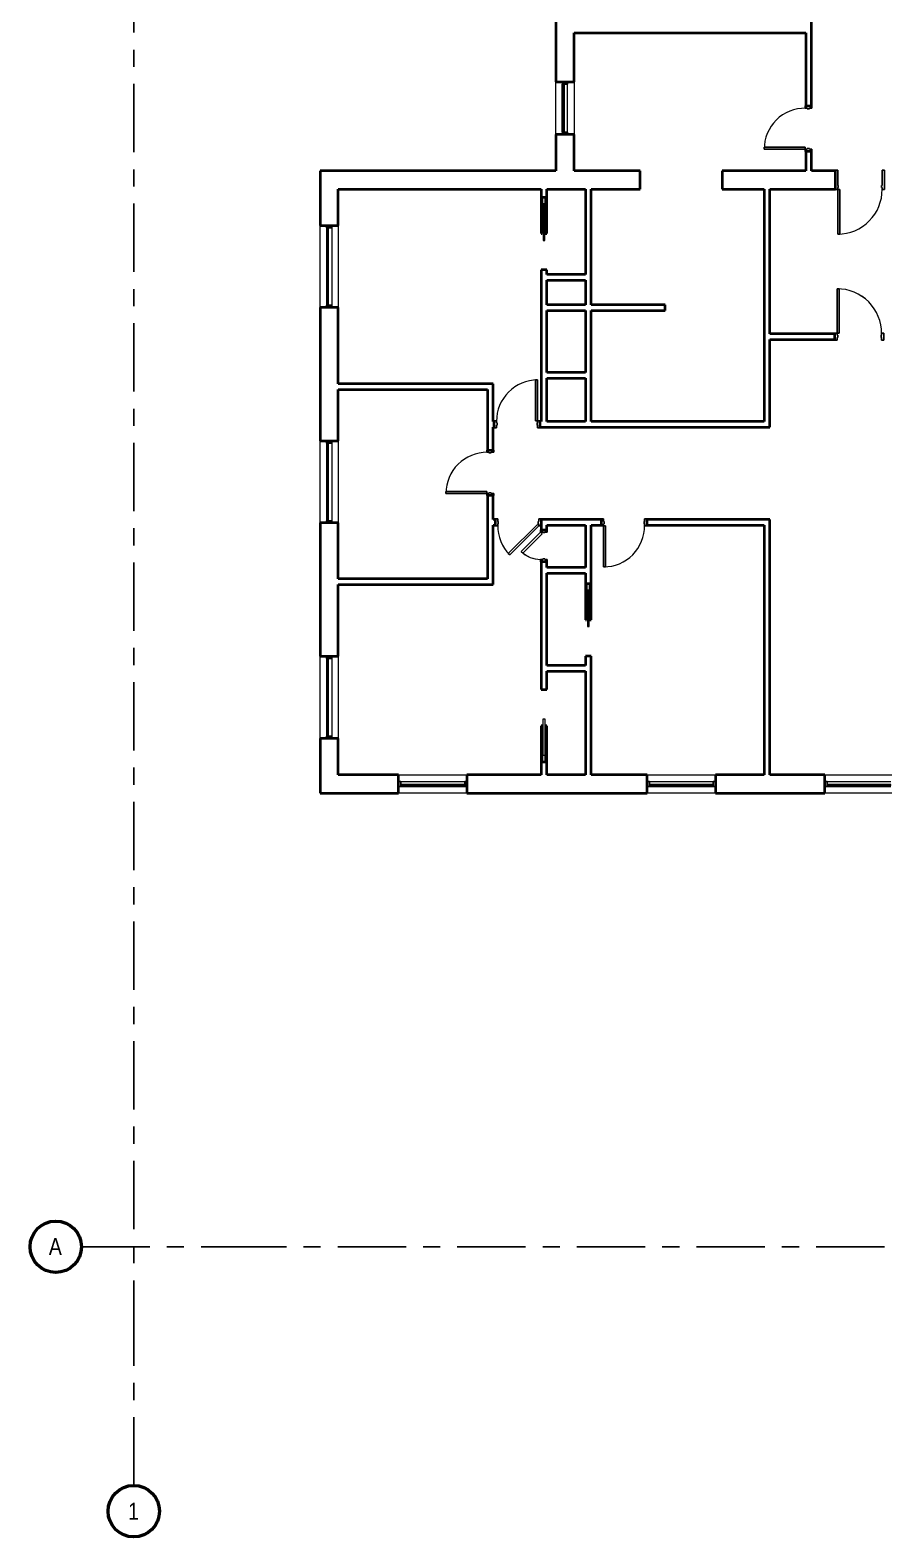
# Model space of a CAD drawing. Header units: inches. Extents: x -1361 to 84, y -1428 to 792.
# Drawn here: x -1361 to -611, y -1428 to -106 of the extents above; entities that cross this region are included whole.
import ezdxf

# ---------------------------------------------------------------- set-up
doc = ezdxf.new("R2010")
doc.units = ezdxf.units.IN
doc.header["$MEASUREMENT"] = 0
doc.linetypes.add('Grid Line', pattern=[105, 60, -15, 15, -15])
for name, color, linetype, lineweight in [('A-DOOR', 31, 'Continuous', 15), ('A-DOOR-FRAM', 31, 'Continuous', 25), ('A-GLAZ-CURT', 52, 'Continuous', 9), ('A-GLAZ-CWMG', 51, 'Continuous', 9), ('I-WALL', 2, 'Continuous', 15), ('S-GRID', 1, 'Continuous', 9), ('S-GRID-IDEN', 1, 'Continuous', 50)]:
    doc.layers.add(name, color=color, linetype=linetype, lineweight=lineweight)
doc.styles.add('Arial Narrow', font='ARIALN.TTF', dxfattribs={"height": 15})

# ---------------------------------------------------------------- blocks, each defined once
blk = doc.blocks.new('Door-Pocket-Single - Single Pocket Door-5172794-LEVEL 2 Map Export')
at = {"layer": 'A-DOOR'}
for p, q in [((-10, 0.75), (-42, 0.75)), ((-42, 0.75), (-42, -0.75)), ((-10, -0.75), (-10, 0.75)), ((-42, -0.75), (-10, -0.75))]:
    blk.add_line(p, q, dxfattribs=at)
blk = doc.blocks.new('Door-Single_CE_ - HM Door-2_ HM Frame-5139876-LEVEL 2 Map Export')
at = {"layer": 'A-DOOR'}
for p, q in [((18, 39), (16.25, 39)), ((16.25, 39), (16.25, 3)), ((18, 3), (18, 39)), ((16.25, 3), (18, 3))]:
    blk.add_line(p, q, dxfattribs=at)
at = {"layer": 'A-DOOR', "lineweight": 25}
for p, q in [((18, 39), (16.25, 39)), ((16.25, 39), (16.25, 3)), ((18, 3), (18, 39)), ((18, 3), (16.25, 3))]:
    blk.add_line(p, q, dxfattribs=at)
at = {"layer": 'A-DOOR', "lineweight": 9}
blk.add_arc((18, 3), 36, 90, 180.5, dxfattribs=at)
blk.add_arc((18, 3), 36, 90, 180.5, dxfattribs=at)
blk.add_arc((18, 3), 36, 90, 180.5, dxfattribs=at)
blk.add_arc((18, 3), 36, 90, 180.5, dxfattribs=at)
at = {"layer": 'A-DOOR-FRAM'}
for p, q in [((-18, 3), (-20, 3)), ((-20, 3), (-20, -3)), ((-18, 1.25), (-18, 3)), ((-17.5, 1.25), (-18, 1.25)), ((-17.5, -0.75), (-17.5, 1.25)), ((18, 1.25), (17.5, 1.25)), ((17.5, 1.25), (17.5, -0.75)), ((20, 3), (18, 3)), ((18, 3), (18, 1.25)), ((20, -3), (20, 3)), ((-20, -3), (-18, -3)), ((-18, -3), (-18, -0.75)), ((-18, -0.75), (-17.5, -0.75)), ((17.5, -0.75), (18, -0.75)), ((18, -0.75), (18, -3)), ((18, -3), (20, -3))]:
    blk.add_line(p, q, dxfattribs=at)
blk = doc.blocks.new('Door-Pocket-Single - Single Pocket Door-5173088-LEVEL 2 Map Export')
at = {"layer": 'A-DOOR'}
for p, q in [((-42, 0.75), (-10, 0.75)), ((-42, -0.75), (-42, 0.75)), ((-10, 0.75), (-10, -0.75)), ((-10, -0.75), (-42, -0.75))]:
    blk.add_line(p, q, dxfattribs=at)
blk = doc.blocks.new('Door-Single_CE_ - HM Door-2_ HM Frame-5215291-LEVEL 2 Map Export')
at = {"layer": 'A-DOOR'}
for p, q in [((-8.7, -27.2), (16.8, -1.8)), ((18, -3), (-7.5, -28.5)), ((16.8, -1.8), (18, -3)), ((-7.5, -28.5), (-8.7, -27.2))]:
    blk.add_line(p, q, dxfattribs=at)
at = {"layer": 'A-DOOR', "lineweight": 25}
for p, q in [((-8.7, -27.2), (16.8, -1.8)), ((18, -3), (-7.5, -28.5)), ((18, -3), (16.8, -1.8)), ((-7.5, -28.5), (-8.7, -27.2))]:
    blk.add_line(p, q, dxfattribs=at)
at = {"layer": 'A-DOOR', "lineweight": 9}
blk.add_arc((18, -3), 36, 179.5, 225, dxfattribs=at)
blk.add_arc((18, -3), 36, 179.5, 225, dxfattribs=at)
blk.add_arc((18, -3), 36, 179.5, 225, dxfattribs=at)
blk.add_arc((18, -3), 36, 179.5, 225, dxfattribs=at)
at = {"layer": 'A-DOOR-FRAM'}
for p, q in [((-20, 3), (-18, 3)), ((-20, -3), (-20, 3)), ((-18, 3), (-18, 0.7)), ((-18, 0.7), (-17.5, 0.7)), ((-17.5, 0.7), (-17.5, -1.3)), ((17.5, 0.7), (18, 0.7)), ((17.5, -1.3), (17.5, 0.7)), ((18, 3), (20, 3)), ((18, 0.7), (18, 3)), ((20, 3), (20, -3)), ((-18, -3), (-20, -3)), ((-18, -1.3), (-18, -3)), ((-17.5, -1.3), (-18, -1.3)), ((18, -1.3), (17.5, -1.3)), ((18, -3), (18, -1.3)), ((20, -3), (18, -3))]:
    blk.add_line(p, q, dxfattribs=at)
blk = doc.blocks.new('Door-Single_CE_ - HM Door-2_ HM Frame-5121650-LEVEL 2 Map Export')
at = {"layer": 'A-DOOR'}
for p, q in [((16.25, -39), (16.25, -3)), ((16.25, -3), (18, -3)), ((18, -3), (18, -39)), ((18, -39), (16.25, -39))]:
    blk.add_line(p, q, dxfattribs=at)
at = {"layer": 'A-DOOR', "lineweight": 25}
for p, q in [((16.25, -39), (16.25, -3)), ((18, -3), (16.25, -3)), ((18, -3), (18, -39)), ((18, -39), (16.25, -39))]:
    blk.add_line(p, q, dxfattribs=at)
at = {"layer": 'A-DOOR', "lineweight": 9}
blk.add_arc((18, -3), 36, 179.5, 270, dxfattribs=at)
blk.add_arc((18, -3), 36, 179.5, 270, dxfattribs=at)
blk.add_arc((18, -3), 36, 179.5, 270, dxfattribs=at)
blk.add_arc((18, -3), 36, 179.5, 270, dxfattribs=at)
at = {"layer": 'A-DOOR-FRAM'}
for p, q in [((-20, 3), (-18, 3)), ((-20, -3), (-20, 3)), ((-18, 3), (-18, 0.75)), ((-18, 0.75), (-17.5, 0.75)), ((-17.5, 0.75), (-17.5, -1.25)), ((17.5, 0.75), (18, 0.75)), ((17.5, -1.25), (17.5, 0.75)), ((18, 3), (20, 3)), ((18, 0.75), (18, 3)), ((20, 3), (20, -3)), ((-18, -3), (-20, -3)), ((-18, -1.25), (-18, -3)), ((-17.5, -1.25), (-18, -1.25)), ((18, -1.25), (17.5, -1.25)), ((18, -3), (18, -1.25)), ((20, -3), (18, -3))]:
    blk.add_line(p, q, dxfattribs=at)
blk = doc.blocks.new('Door-Single_CE_ - HM Door-2_ HM Frame-5154372-LEVEL 2 Map Export')
at = {"layer": 'A-DOOR'}
for p, q in [((17.75, -42), (17.75, -3)), ((17.75, -3), (19.5, -3)), ((19.5, -3), (19.5, -42)), ((19.5, -42), (17.75, -42))]:
    blk.add_line(p, q, dxfattribs=at)
at = {"layer": 'A-DOOR', "lineweight": 25}
for p, q in [((17.75, -42), (17.75, -3)), ((19.5, -3), (17.75, -3)), ((19.5, -3), (19.5, -42)), ((19.5, -42), (17.75, -42))]:
    blk.add_line(p, q, dxfattribs=at)
at = {"layer": 'A-DOOR', "lineweight": 9}
for start in [179.5, 179.5, 179.51962, 179.51962]:
    blk.add_arc((19.5, -3), 39, start, 270, dxfattribs=at)
at = {"layer": 'A-DOOR-FRAM'}
for p, q in [((-21.5, 3), (-19.5, 3)), ((-21.5, -3), (-21.5, 3)), ((-19.5, 3), (-19.5, 0.75)), ((-19.5, 0.75), (-19, 0.75)), ((-19, 0.75), (-19, -1.25)), ((19, 0.75), (19.5, 0.75)), ((19, -1.25), (19, 0.75)), ((19.5, 3), (21.5, 3)), ((19.5, 0.75), (19.5, 3)), ((21.5, 3), (21.5, -3)), ((-19.5, -3), (-21.5, -3)), ((-19.5, -1.25), (-19.5, -3)), ((-19, -1.25), (-19.5, -1.25)), ((19.5, -1.25), (19, -1.25)), ((19.5, -3), (19.5, -1.25)), ((21.5, -3), (19.5, -3))]:
    blk.add_line(p, q, dxfattribs=at)
blk = doc.blocks.new('Door-Single_CE_ - HM Door-2_ HM Frame-5154440-LEVEL 2 Map Export')
at = {"layer": 'A-DOOR'}
for p, q in [((19.5, 47.5), (17.75, 47.5)), ((17.75, 47.5), (17.75, 8.5)), ((19.5, 8.5), (19.5, 47.5)), ((17.75, 8.5), (19.5, 8.5))]:
    blk.add_line(p, q, dxfattribs=at)
at = {"layer": 'A-DOOR', "lineweight": 25}
for p, q in [((19.5, 47.5), (17.75, 47.5)), ((17.75, 47.5), (17.75, 8.5)), ((19.5, 8.5), (19.5, 47.5)), ((19.5, 8.5), (17.75, 8.5))]:
    blk.add_line(p, q, dxfattribs=at)
at = {"layer": 'A-DOOR', "lineweight": 9}
for end in [180.5, 180.5, 180.48038, 180.48038]:
    blk.add_arc((19.5, 8.5), 39, 90, end, dxfattribs=at)
at = {"layer": 'A-DOOR-FRAM'}
for p, q in [((-19.5, 8.5), (-21.5, 8.5)), ((-21.5, 8.5), (-21.5, -8.5)), ((-19.5, 6.75), (-19.5, 8.5)), ((-19, 6.75), (-19.5, 6.75)), ((-19.5, -8.5), (-19.5, 4.75)), ((-19.5, 4.75), (-19, 4.75)), ((-19, 4.75), (-19, 6.75)), ((19.5, 6.75), (19, 6.75)), ((19, 6.75), (19, 4.75)), ((19, 4.75), (19.5, 4.75)), ((21.5, 8.5), (19.5, 8.5)), ((19.5, 8.5), (19.5, 6.75)), ((19.5, 4.75), (19.5, -8.5)), ((21.5, -8.5), (21.5, 8.5)), ((-21.5, -8.5), (-19.5, -8.5)), ((19.5, -8.5), (21.5, -8.5))]:
    blk.add_line(p, q, dxfattribs=at)
blk = doc.blocks.new('System Panel - zGlazed-5218120-LEVEL 2 Map Export')
at = {"layer": 'A-GLAZ-CURT', "lineweight": 15}
for p, q in [((21, -0.5), (-21, -0.5)), ((-21, -0.5), (-21, -1.5)), ((-21, -1.5), (21, -1.5)), ((21, -1.5), (21, -0.5))]:
    blk.add_line(p, q, dxfattribs=at)
blk = doc.blocks.new('Rectangular Mullion - 4 1_2_ x 2_ Rectangular_CE_-5161547-LEVEL 2 Map Export')
at = {"layer": 'A-GLAZ-CWMG'}
for p, q in [((-893.8, -195.7), (-893.8, -153.7)), ((-889.3, -195.7), (-889.3, -153.7))]:
    blk.add_line(p, q, dxfattribs=at)
blk = doc.blocks.new('Rectangular Mullion - 4 1_2_ x 2_ Rectangular_CE_-5218101-LEVEL 2 Map Export')
at = {"layer": 'A-GLAZ-CWMG', "lineweight": 25}
for p, q in [((-2, 2.25), (0, 2.25)), ((-2, -2.25), (-2, 2.25)), ((0, 2.25), (0, -2.25)), ((0, -2.25), (-2, -2.25))]:
    blk.add_line(p, q, dxfattribs=at)
blk = doc.blocks.new('Rectangular Mullion - 4 1_2_ x 2_ Rectangular_CE_-5218102-LEVEL 2 Map Export')
at = {"layer": 'A-GLAZ-CWMG', "lineweight": 25}
for p, q in [((0, 2.25), (-2, 2.25)), ((-2, 2.25), (-2, -2.25)), ((0, -2.25), (0, 2.25)), ((-2, -2.25), (0, -2.25))]:
    blk.add_line(p, q, dxfattribs=at)
blk = doc.blocks.new('System Panel - zGlazed-5218125-LEVEL 2 Map Export')
at = {"layer": 'A-GLAZ-CURT', "lineweight": 15}
for p, q in [((34, 1.5), (-34, 1.5)), ((-34, 1.5), (-34, 0.5)), ((-34, 0.5), (34, 0.5)), ((34, 0.5), (34, 1.5))]:
    blk.add_line(p, q, dxfattribs=at)
blk = doc.blocks.new('Rectangular Mullion - 4 1_2_ x 2_ Rectangular_CE_-5210159-LEVEL 2 Map Export')
at = {"layer": 'A-GLAZ-CWMG'}
for p, q in [((-1100.7, -657.7), (-1100.7, -725.7)), ((-1096.2, -657.7), (-1096.2, -725.7))]:
    blk.add_line(p, q, dxfattribs=at)
blk = doc.blocks.new('Rectangular Mullion - 4 1_2_ x 2_ Rectangular_CE_-5218122-LEVEL 2 Map Export')
at = {"layer": 'A-GLAZ-CWMG', "lineweight": 25}
for p, q in [((-2, 2.25), (0, 2.25)), ((-2, -2.25), (-2, 2.25)), ((0, 2.25), (0, -2.25)), ((0, -2.25), (-2, -2.25))]:
    blk.add_line(p, q, dxfattribs=at)
blk = doc.blocks.new('Rectangular Mullion - 4 1_2_ x 2_ Rectangular_CE_-5218123-LEVEL 2 Map Export')
at = {"layer": 'A-GLAZ-CWMG', "lineweight": 25}
for p, q in [((0, 2.25), (-2, 2.25)), ((-2, 2.25), (-2, -2.25)), ((0, -2.25), (0, 2.25)), ((-2, -2.25), (0, -2.25))]:
    blk.add_line(p, q, dxfattribs=at)
blk = doc.blocks.new('Door-Single_CE_ - WD Door-2_ WD Frame-5215289-LEVEL 2 Map Export')
at = {"layer": 'A-DOOR'}
for p, q in [((-5, 20), (-6.4, 18.6)), ((-6.4, 18.6), (10.6, 1.6)), ((12, 3), (-5, 20)), ((10.6, 1.6), (12, 3))]:
    blk.add_line(p, q, dxfattribs=at)
at = {"layer": 'A-DOOR', "lineweight": 25}
for p, q in [((-5, 20), (-6.4, 18.6)), ((-6.4, 18.6), (10.6, 1.6)), ((12, 3), (-5, 20)), ((12, 3), (10.6, 1.6))]:
    blk.add_line(p, q, dxfattribs=at)
at = {"layer": 'A-DOOR', "lineweight": 9}
for end in [180.5, 180.5, 180.6124, 180.6124]:
    blk.add_arc((12, 3), 24, 135, end, dxfattribs=at)
at = {"layer": 'A-DOOR-FRAM'}
for p, q in [((-12, 3), (-14, 3)), ((-14, 3), (-14, -3)), ((-12, 1), (-12, 3)), ((-11.5, 1), (-12, 1)), ((-11.5, -1), (-11.5, 1)), ((12, 1), (11.5, 1)), ((11.5, 1), (11.5, -1)), ((14, 3), (12, 3)), ((12, 3), (12, 1)), ((14, -3), (14, 3)), ((-14, -3), (-12, -3)), ((-12, -3), (-12, -1)), ((-12, -1), (-11.5, -1)), ((11.5, -1), (12, -1)), ((12, -1), (12, -3)), ((12, -3), (14, -3))]:
    blk.add_line(p, q, dxfattribs=at)
blk = doc.blocks.new('System Panel - zGlazed-5230621-LEVEL 2 Map Export')
at = {"layer": 'A-GLAZ-CURT', "lineweight": 15}
for p, q in [((28, 1.5), (-28, 1.5)), ((-28, 1.5), (-28, 0.5)), ((-28, 0.5), (28, 0.5)), ((28, 0.5), (28, 1.5))]:
    blk.add_line(p, q, dxfattribs=at)
blk = doc.blocks.new('Rectangular Mullion - 4 1_2_ x 2_ Rectangular_CE_-5230058-LEVEL 2 Map Export')
at = {"layer": 'A-GLAZ-CWMG'}
for p, q in [((-271.4, -765.5), (-215.4, -765.5)), ((-271.4, -770), (-215.4, -770))]:
    blk.add_line(p, q, dxfattribs=at)
blk = doc.blocks.new('Grid - Grid Head-Circle_CE_-46466-LEVEL 2 Map Export')
at = {"layer": 'S-GRID-IDEN'}
blk.add_circle((0, 0), 0.188, dxfattribs=at)

msp = doc.modelspace()

# ---------------------------------------------------------------- linework, layer by layer
at = {"layer": 'I-WALL', "lineweight": 40}
for p, q in [((-675.1, -172.7), (-675.1, -63.7)), ((-899.5, -70.7), (-899.5, -151.7)), ((-883.5, -151.7), (-883.5, -108.7)), ((-883.5, -108.7), (-680.1, -108.7)), ((-680.1, -108.7), (-680.1, -172.7)), ((-899.5, -151.7), (-883.5, -151.7)), ((-680.1, -172.7), (-675.1, -172.7)), ((-883.5, -197.7), (-899.5, -197.7)), ((-899.5, -197.7), (-899.5, -229.7)), ((-883.5, -229.7), (-883.5, -197.7)), ((-675.1, -212.7), (-680.1, -212.7)), ((-680.1, -212.7), (-680.1, -229.7)), ((-675.1, -229.7), (-675.1, -212.7)), ((-1106.5, -229.7), (-1106.5, -277.7)), ((-899.5, -229.7), (-1106.5, -229.7)), ((-825.5, -229.7), (-883.5, -229.7)), ((-825.5, -245.7), (-825.5, -229.7)), ((-680.1, -229.7), (-753.4, -229.7)), ((-753.4, -229.7), (-753.4, -245.7)), ((-654, -229.7), (-675.1, -229.7)), ((-654, -245.7), (-654, -229.7)), ((-1090.5, -277.7), (-1090.5, -245.7)), ((-1090.5, -245.7), (-912.5, -245.7)), ((-912.5, -245.7), (-912.5, -284.7)), ((-907.5, -245.7), (-873.5, -245.7)), ((-907.5, -284.7), (-907.5, -245.7)), ((-873.5, -245.7), (-873.5, -320.7)), ((-868.5, -245.7), (-825.5, -245.7)), ((-868.5, -347.2), (-868.5, -245.7)), ((-753.4, -245.7), (-716.5, -245.7)), ((-716.5, -245.7), (-716.5, -449.7)), ((-711.5, -372.7), (-711.5, -245.7)), ((-711.5, -245.7), (-654, -245.7)), ((-911.5, -284.7), (-911.5, -252.7)), ((-911.5, -252.7), (-908.5, -252.7)), ((-908.5, -252.7), (-908.5, -284.7)), ((-1106.5, -277.7), (-1090.5, -277.7)), ((-912.5, -284.7), (-911.5, -284.7)), ((-908.5, -284.7), (-907.5, -284.7)), ((-907.5, -316.7), (-912.5, -316.7)), ((-912.5, -316.7), (-912.5, -449.7)), ((-907.5, -320.7), (-907.5, -316.7)), ((-873.5, -320.7), (-907.5, -320.7)), ((-907.5, -347.2), (-907.5, -325.7)), ((-907.5, -325.7), (-873.5, -325.7)), ((-873.5, -325.7), (-873.5, -347.2)), ((-1090.5, -349.7), (-1106.5, -349.7)), ((-1106.5, -349.7), (-1106.5, -466.7)), ((-1090.5, -416.7), (-1090.5, -349.7)), ((-873.5, -347.2), (-907.5, -347.2)), ((-907.5, -406.7), (-907.5, -352.2)), ((-907.5, -352.2), (-873.5, -352.2)), ((-873.5, -352.2), (-873.5, -406.7)), ((-803.5, -347.2), (-868.5, -347.2)), ((-868.5, -449.7), (-868.5, -352.2)), ((-868.5, -352.2), (-803.5, -352.2)), ((-803.5, -352.2), (-803.5, -347.2)), ((-654.5, -372.7), (-711.5, -372.7)), ((-711.5, -454.7), (-711.5, -377.7)), ((-711.5, -377.7), (-654.5, -377.7)), ((-654.5, -377.7), (-654.5, -372.7)), ((-873.5, -406.7), (-907.5, -406.7)), ((-954.5, -416.7), (-1090.5, -416.7)), ((-1090.5, -466.7), (-1090.5, -421.7)), ((-1090.5, -421.7), (-959.5, -421.7)), ((-959.5, -421.7), (-959.5, -474.7)), ((-954.5, -449.7), (-954.5, -416.7)), ((-907.5, -449.7), (-907.5, -411.7)), ((-907.5, -411.7), (-873.5, -411.7)), ((-873.5, -411.7), (-873.5, -449.7)), ((-953.5, -449.7), (-954.5, -449.7)), ((-954.5, -474.7), (-954.5, -454.7)), ((-954.5, -454.7), (-953.5, -454.7)), ((-953.5, -454.7), (-953.5, -449.7)), ((-912.5, -449.7), (-913.5, -449.7)), ((-913.5, -449.7), (-913.5, -454.7)), ((-913.5, -454.7), (-711.5, -454.7)), ((-873.5, -449.7), (-907.5, -449.7)), ((-716.5, -449.7), (-868.5, -449.7)), ((-1106.5, -466.7), (-1090.5, -466.7)), ((-959.5, -474.7), (-954.5, -474.7)), ((-959.5, -514.7), (-959.5, -587.7)), ((-954.5, -514.7), (-959.5, -514.7)), ((-954.5, -535.7), (-954.5, -514.7)), ((-1090.5, -538.7), (-1106.5, -538.7)), ((-1106.5, -538.7), (-1106.5, -655.7)), ((-1090.5, -587.7), (-1090.5, -538.7)), ((-952.5, -535.7), (-954.5, -535.7)), ((-954.5, -592.7), (-954.5, -540.7)), ((-954.5, -540.7), (-952.5, -540.7)), ((-952.5, -540.7), (-952.5, -535.7)), ((-859.5, -535.7), (-912.5, -535.7)), ((-912.5, -535.7), (-912.5, -544.7)), ((-907.5, -544.7), (-907.5, -540.7)), ((-907.5, -540.7), (-873.5, -540.7)), ((-873.5, -540.7), (-873.5, -577.7)), ((-868.5, -623.7), (-868.5, -540.7)), ((-868.5, -540.7), (-859.5, -540.7)), ((-859.5, -540.7), (-859.5, -535.7)), ((-711.5, -535.7), (-819.5, -535.7)), ((-819.5, -535.7), (-819.5, -540.7)), ((-819.5, -540.7), (-716.5, -540.7)), ((-716.5, -540.7), (-716.5, -759.7)), ((-711.5, -759.7), (-711.5, -535.7)), ((-912.5, -544.7), (-907.5, -544.7)), ((-912.5, -572.7), (-912.5, -684.7)), ((-907.5, -572.7), (-912.5, -572.7)), ((-907.5, -577.7), (-907.5, -572.7)), ((-873.5, -577.7), (-907.5, -577.7)), ((-959.5, -587.7), (-1090.5, -587.7)), ((-1090.5, -655.7), (-1090.5, -592.7)), ((-1090.5, -592.7), (-954.5, -592.7)), ((-907.5, -663.7), (-907.5, -582.7)), ((-907.5, -582.7), (-873.5, -582.7)), ((-873.5, -582.7), (-873.5, -623.7)), ((-872.5, -623.7), (-872.5, -591.7)), ((-872.5, -591.7), (-869.5, -591.7)), ((-869.5, -591.7), (-869.5, -623.7)), ((-873.5, -623.7), (-872.5, -623.7)), ((-869.5, -623.7), (-868.5, -623.7)), ((-1106.5, -655.7), (-1090.5, -655.7)), ((-873.5, -655.7), (-873.5, -663.7)), ((-868.5, -655.7), (-873.5, -655.7)), ((-868.5, -759.7), (-868.5, -655.7)), ((-873.5, -663.7), (-907.5, -663.7)), ((-907.5, -684.7), (-907.5, -668.7)), ((-907.5, -668.7), (-873.5, -668.7)), ((-873.5, -668.7), (-873.5, -759.7)), ((-912.5, -684.7), (-907.5, -684.7)), ((-912.5, -716.7), (-912.5, -759.7)), ((-911.5, -716.7), (-912.5, -716.7)), ((-911.5, -748.7), (-911.5, -716.7)), ((-907.5, -716.7), (-908.5, -716.7)), ((-908.5, -716.7), (-908.5, -748.7)), ((-907.5, -759.7), (-907.5, -716.7)), ((-1090.5, -727.7), (-1106.5, -727.7)), ((-1106.5, -727.7), (-1106.5, -775.7)), ((-1090.5, -759.7), (-1090.5, -727.7)), ((-908.5, -748.7), (-911.5, -748.7)), ((-1037.5, -759.7), (-1090.5, -759.7)), ((-1037.5, -775.7), (-1037.5, -759.7)), ((-912.5, -759.7), (-977.5, -759.7)), ((-977.5, -759.7), (-977.5, -775.7)), ((-873.5, -759.7), (-907.5, -759.7)), ((-819.4, -759.7), (-868.5, -759.7)), ((-819.4, -775.7), (-819.4, -759.7)), ((-716.5, -759.7), (-759.4, -759.7)), ((-759.4, -759.7), (-759.4, -775.7)), ((-663.4, -759.7), (-711.5, -759.7)), ((-663.4, -775.7), (-663.4, -759.7)), ((-1106.5, -775.7), (-1037.5, -775.7)), ((-977.5, -775.7), (-819.4, -775.7)), ((-759.4, -775.7), (-663.4, -775.7))]:
    msp.add_line(p, q, dxfattribs=at)
at = {"layer": 'I-WALL'}
for p, q in [((-899.5, -197.7), (-899.5, -151.7)), ((-883.5, -151.7), (-883.5, -197.7)), ((-1106.5, -349.7), (-1106.5, -277.7)), ((-1090.5, -277.7), (-1090.5, -349.7)), ((-1106.5, -538.7), (-1106.5, -466.7)), ((-1090.5, -466.7), (-1090.5, -538.7)), ((-1106.5, -727.7), (-1106.5, -655.7)), ((-1090.5, -655.7), (-1090.5, -727.7)), ((-1037.5, -759.7), (-977.5, -759.7)), ((-819.4, -759.7), (-759.4, -759.7)), ((-663.4, -759.7), (-603.4, -759.7)), ((-977.5, -775.7), (-1037.5, -775.7)), ((-759.4, -775.7), (-819.4, -775.7)), ((-603.4, -775.7), (-663.4, -775.7))]:
    msp.add_line(p, q, dxfattribs=at)
at = {"layer": 'S-GRID', "linetype": 'Grid Line', "lineweight": 25}
for p, q in [((-1270, -1263.4), (-1270, -37)), ((-1316, -1173.9), (-1196, -1173.9)), ((-1196, -1173.9), (-35.6, -1173.9)), ((-1270, -1383.4), (-1270, -1263.4))]:
    msp.add_line(p, q, dxfattribs=at)

# ---------------------------------------------------------------- block references
at = {"layer": 'A-DOOR', "lineweight": 9}
for name, p, rotation in [('Door-Single_CE_ - HM Door-2_ HM Frame-5121650-LEVEL 2 Map Export', (-677.6, -192.7), 269.9999999999997), ('Door-Single_CE_ - HM Door-2_ HM Frame-5154440-LEVEL 2 Map Export', (-632.5, -237.7), 180), ('Door-Single_CE_ - HM Door-2_ HM Frame-5154372-LEVEL 2 Map Export', (-633, -375.2), 180), ('Door-Single_CE_ - HM Door-2_ HM Frame-5121650-LEVEL 2 Map Export', (-957, -494.7), 269.9999999999999), ('Door-Single_CE_ - HM Door-2_ HM Frame-5139876-LEVEL 2 Map Export', (-839.5, -538.2), 180), ('Door-Single_CE_ - WD Door-2_ WD Frame-5215289-LEVEL 2 Map Export', (-910, -558.7), 89.99999999999989)]:
    msp.add_blockref(name, p, dxfattribs=dict(at, rotation=rotation))
at = {"layer": 'A-DOOR'}
for name, p, rotation in [('Door-Pocket-Single - Single Pocket Door-5172794-LEVEL 2 Map Export', (-910, -300.7), 269.9999999999997), ('Door-Pocket-Single - Single Pocket Door-5172794-LEVEL 2 Map Export', (-871, -639.7), 269.9999999999999), ('Door-Pocket-Single - Single Pocket Door-5173088-LEVEL 2 Map Export', (-910, -700.7), 89.99999999999989)]:
    msp.add_blockref(name, p, dxfattribs=dict(at, rotation=rotation))
at = {"layer": 'A-DOOR', "lineweight": 9}
for name, p in [('Door-Single_CE_ - HM Door-2_ HM Frame-5139876-LEVEL 2 Map Export', (-933.5, -452.2)), ('Door-Single_CE_ - HM Door-2_ HM Frame-5215291-LEVEL 2 Map Export', (-932.5, -538.2))]:
    msp.add_blockref(name, p, dxfattribs=at)
at = {"layer": 'A-GLAZ-CURT'}
for name, p, rotation in [('System Panel - zGlazed-5218120-LEVEL 2 Map Export', (-891.5, -174.7), 269.9999999999999), ('System Panel - zGlazed-5218125-LEVEL 2 Map Export', (-1098.5, -313.7), 89.99999999999969), ('System Panel - zGlazed-5218125-LEVEL 2 Map Export', (-1098.5, -502.7), 89.99999999999976), ('System Panel - zGlazed-5218125-LEVEL 2 Map Export', (-1098.5, -691.7), 89.99999999999976), ('System Panel - zGlazed-5230621-LEVEL 2 Map Export', (-1007.5, -767.7), 180), ('System Panel - zGlazed-5230621-LEVEL 2 Map Export', (-789.4, -767.7), 180), ('System Panel - zGlazed-5230621-LEVEL 2 Map Export', (-633.4, -767.7), 180)]:
    msp.add_blockref(name, p, dxfattribs=dict(at, rotation=rotation))
at = {"layer": 'A-GLAZ-CWMG'}
for name, p, rotation in [('Rectangular Mullion - 4 1_2_ x 2_ Rectangular_CE_-5218102-LEVEL 2 Map Export', (-891.5, -151.7), 89.99999999999991), ('Rectangular Mullion - 4 1_2_ x 2_ Rectangular_CE_-5218123-LEVEL 2 Map Export', (-1098.5, -349.7), 269.9999999999997), ('Rectangular Mullion - 4 1_2_ x 2_ Rectangular_CE_-5218123-LEVEL 2 Map Export', (-1098.5, -538.7), 269.9999999999998), ('Rectangular Mullion - 4 1_2_ x 2_ Rectangular_CE_-5218123-LEVEL 2 Map Export', (-1098.5, -727.7), 269.9999999999998)]:
    msp.add_blockref(name, p, dxfattribs=dict(at, rotation=rotation))
for name, p in [('Rectangular Mullion - 4 1_2_ x 2_ Rectangular_CE_-5161547-LEVEL 2 Map Export', (0, 0)), ('Rectangular Mullion - 4 1_2_ x 2_ Rectangular_CE_-5210159-LEVEL 2 Map Export', (0, 378)), ('Rectangular Mullion - 4 1_2_ x 2_ Rectangular_CE_-5210159-LEVEL 2 Map Export', (0, 189)), ('Rectangular Mullion - 4 1_2_ x 2_ Rectangular_CE_-5210159-LEVEL 2 Map Export', (0, 0)), ('Rectangular Mullion - 4 1_2_ x 2_ Rectangular_CE_-5230058-LEVEL 2 Map Export', (-764.1, 0)), ('Rectangular Mullion - 4 1_2_ x 2_ Rectangular_CE_-5218123-LEVEL 2 Map Export', (-977.5, -767.7)), ('Rectangular Mullion - 4 1_2_ x 2_ Rectangular_CE_-5230058-LEVEL 2 Map Export', (-546, 0)), ('Rectangular Mullion - 4 1_2_ x 2_ Rectangular_CE_-5218123-LEVEL 2 Map Export', (-759.4, -767.7)), ('Rectangular Mullion - 4 1_2_ x 2_ Rectangular_CE_-5230058-LEVEL 2 Map Export', (-390, 0))]:
    msp.add_blockref(name, p, dxfattribs=at)
at = {"layer": 'A-GLAZ-CWMG', "extrusion": (0, 0, -1)}
for name, p, rotation in [('Rectangular Mullion - 4 1_2_ x 2_ Rectangular_CE_-5218101-LEVEL 2 Map Export', (891.5, -197.7), 270.0000000000001), ('Rectangular Mullion - 4 1_2_ x 2_ Rectangular_CE_-5218122-LEVEL 2 Map Export', (1098.5, -277.7), 90.00000000000033), ('Rectangular Mullion - 4 1_2_ x 2_ Rectangular_CE_-5218122-LEVEL 2 Map Export', (1098.5, -466.7), 90.00000000000024), ('Rectangular Mullion - 4 1_2_ x 2_ Rectangular_CE_-5218122-LEVEL 2 Map Export', (1098.5, -655.7), 90.00000000000024)]:
    msp.add_blockref(name, p, dxfattribs=dict(at, rotation=rotation))
for p in [(1037.5, -767.7), (819.4, -767.7), (663.4, -767.7)]:
    msp.add_blockref('Rectangular Mullion - 4 1_2_ x 2_ Rectangular_CE_-5218122-LEVEL 2 Map Export', p, dxfattribs=at)
at = {"layer": 'S-GRID-IDEN', "xscale": 119.9999999999999, "yscale": 119.9999999999999, "zscale": 119.9999999999999, "rotation": 269.9999999999995}
msp.add_blockref('Grid - Grid Head-Circle_CE_-46466-LEVEL 2 Map Export', (-1338.5, -1173.9), dxfattribs=at)
at = {"layer": 'S-GRID-IDEN', "xscale": 119.9999999999999, "yscale": 119.9999999999999, "zscale": 119.9999999999999}
msp.add_blockref('Grid - Grid Head-Circle_CE_-46466-LEVEL 2 Map Export', (-1270, -1405.9), dxfattribs=at)

# ---------------------------------------------------------------- next in the draw order: texts
at = {"layer": 'S-GRID-IDEN', "lineweight": 9, "char_height": 15, "attachment_point": 1, "style": 'Arial Narrow', "bg_fill": 3, "box_fill_scale": 1.25, "bg_fill_color": 9, "bg_fill_true_color": 13158600, "bg_fill_transparency": 0}
for s, insert, width in [('A', (-1344.6, -1166.2), 14.014), ('1', (-1275, -1398.4), 11.741)]:
    msp.add_mtext(s, dxfattribs=dict(at, insert=insert, width=width))

doc.saveas('drawing.dxf')
